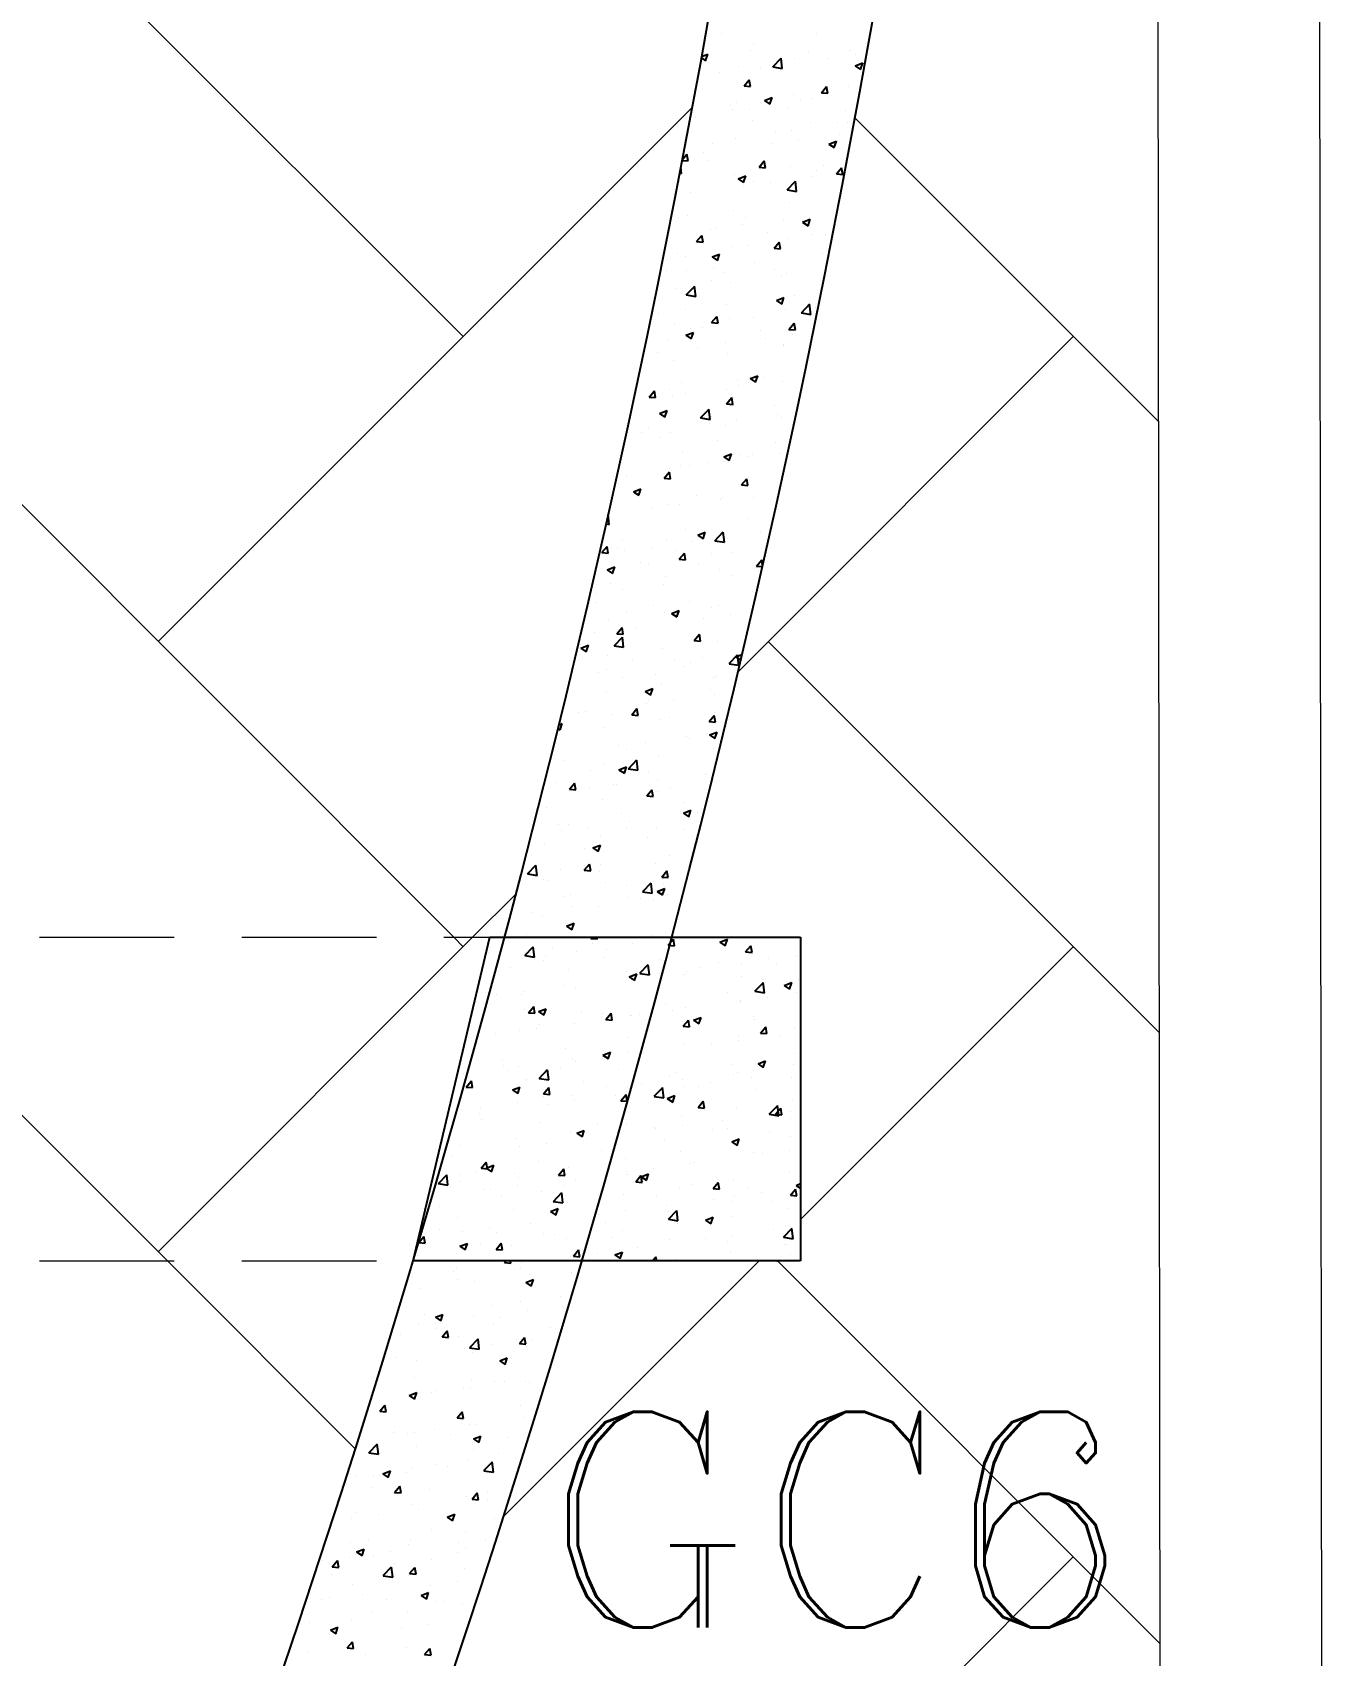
# Model space of a CAD drawing. Header units: millimetres. Extents: x 331487 to 517269, y 198509 to 399936.
# Drawn here: x 420176 to 421379, y 368083 to 369588 of the extents above; entities that cross this region are included whole.
import ezdxf

# ---------------------------------------------------------------- set-up
doc = ezdxf.new("R2010")
doc.units = ezdxf.units.MM
doc.header["$MEASUREMENT"] = 0
doc.linetypes.add('DASHED2', pattern=[0.375, 0.25, -0.125])
doc.layers.add('BEAM', color=1, linetype='Continuous', lineweight=5)
doc.layers.add('COLUMN', color=6, linetype='Continuous')
doc.styles.add('RC', font='romanc.shx', dxfattribs={"height": 200})

msp = doc.modelspace()

# ---------------------------------------------------------------- linework, layer by layer
at = {"layer": 'BEAM', "ltscale": 750}
for p, q in [((421216.4, 372289.2), (421228.9, 362081.5)), ((421366.4, 372289.4), (421378.9, 362081.7))]:
    msp.add_line(p, q, dxfattribs=at)
at = {"layer": 'BEAM', "color": 253, "linetype": 'Continuous', "ltscale": 750}
for p, q in [((420575.6, 369306), (419727, 370154.5)), ((420566.9, 368749), (419727, 369588.9)), ((420292.7, 369023.2), (420787.9, 369518.3)), ((421220.2, 369227.1), (420938.6, 369508.6)), ((420830.2, 368994.9), (421141.3, 369306)), ((421220.9, 368660.7), (420858.4, 369023.2)), ((420584.3, 368749), (420624.2, 368788.9)), ((420301.2, 368449), (420001.2, 368749)), ((420292.7, 368457.5), (420584.3, 368749)), ((420575.6, 368740.3), (420566.9, 368749)), ((420888.2, 368487.3), (421141.3, 368740.3)), ((420475.4, 368274.8), (420301.2, 368449)), ((420612.7, 368211.8), (420850, 368449)), ((421221.6, 368094.3), (420866.9, 368449)), ((420292.7, 367326.1), (421141.3, 368174.6))]:
    msp.add_line(p, q, dxfattribs=at)
at = {"layer": 'BEAM', "linetype": 'DASHED2', "ltscale": 500}
for p, q in [((414745.1, 368749), (420826.4, 368749)), ((414745.1, 368449), (420755.1, 368449))]:
    msp.add_line(p, q, dxfattribs=at)
at = {"layer": 'COLUMN', "color": 2, "linetype": 'Continuous'}
for p, q in [((420814.6, 369586.8), (420814.6, 369586.8)), ((420903.2, 369586.5), (420903.2, 369586.5)), ((420796.4, 369564.2), (420800.3, 369561.6)), ((420796.6, 369565.5), (420802.3, 369567.6)), ((420800.2, 369561.6), (420802.3, 369567.6)), ((420842.4, 369571.2), (420842.4, 369571.2)), ((420844.9, 369576.4), (420844.9, 369576.4)), ((420862.6, 369555.9), (420870.4, 369564.1)), ((420871.4, 369554.5), (420870.3, 369564)), ((420882.6, 369563.7), (420882.6, 369563.7)), ((420895.8, 369568.9), (420895.8, 369568.9)), ((420914.4, 369563.9), (420914.4, 369563.9)), ((420933.9, 369570.7), (420933.9, 369570.7)), ((420939.4, 369567.2), (420939.4, 369567.2)), ((420949.2, 369566.6), (420949.2, 369566.6)), ((420813.4, 369550.6), (420813.4, 369550.6)), ((420830.7, 369556.2), (420830.7, 369556.2)), ((420851.2, 369555.6), (420851.2, 369555.6)), ((420862.5, 369555.8), (420871.4, 369554.5)), ((420939, 369556.9), (420946, 369559.6)), ((420939, 369556.9), (420944, 369553.6)), ((420944, 369553.6), (420946, 369559.6)), ((420836, 369538.2), (420840.8, 369543.9)), ((420836, 369538.2), (420842, 369537.6)), ((420842, 369537.6), (420840.8, 369543.9)), ((420907.7, 369531.9), (420912.5, 369537.6)), ((420907.7, 369531.9), (420913.7, 369531.4)), ((420913.7, 369531.3), (420912.5, 369537.6)), ((420932.7, 369537.4), (420932.7, 369537.4)), ((420823, 369520.1), (420823, 369520.1)), ((420829.4, 369522.9), (420829.4, 369522.9)), ((420840.7, 369516.8), (420840.7, 369516.8)), ((420855, 369524.7), (420862, 369527.4)), ((420855, 369524.7), (420859.9, 369521.3)), ((420859.9, 369521.3), (420862, 369527.4)), ((420876.4, 369517.8), (420876.4, 369517.8)), ((420881.4, 369530.4), (420881.4, 369530.4)), ((420888.1, 369524.5), (420888.1, 369524.5)), ((420899.1, 369526.8), (420899.1, 369526.8)), ((420913.1, 369527.8), (420913.1, 369527.8)), ((420787.1, 369511.2), (420787.1, 369511.2)), ((420790.7, 369508.9), (420790.7, 369508.9)), ((420824.9, 369516.2), (420824.9, 369516.2)), ((420844.1, 369506.6), (420844.1, 369506.6)), ((420897.4, 369504.4), (420897.4, 369504.4)), ((420923, 369504.8), (420923, 369504.8)), ((420929.7, 369515.5), (420929.7, 369515.5)), ((420931.5, 369504.1), (420931.5, 369504.1)), ((420828.2, 369489.6), (420828.2, 369489.6)), ((420864.7, 369494.8), (420864.7, 369494.8)), ((420880.2, 369497.1), (420880.2, 369497.1)), ((420886.8, 369488.3), (420886.8, 369488.3)), ((420914.7, 369484.4), (420921.7, 369487.1)), ((420919.6, 369481.1), (420921.7, 369487.1)), ((420924.7, 369493.3), (420924.7, 369493.3)), ((420778.7, 369469.8), (420783, 369475)), ((420784.1, 369468.7), (420783, 369474.9)), ((420798.6, 369476.7), (420798.6, 369476.7)), ((420806.4, 369484.8), (420806.4, 369484.8)), ((420861.8, 369485), (420861.8, 369485)), ((420914.7, 369484.4), (420919.6, 369481.1)), ((420776.2, 369457.3), (420778, 369457.1)), ((420778, 369457.1), (420777.3, 369462.8)), ((420778.5, 369469.2), (420784.1, 369468.7)), ((420803.1, 369469.2), (420803.1, 369469.2)), ((420849.9, 369462.9), (420854.7, 369468.7)), ((420849.9, 369462.9), (420855.9, 369462.4)), ((420855.8, 369462.4), (420854.7, 369468.7)), ((420856.5, 369467), (420856.5, 369467)), ((420878.9, 369463.8), (420878.9, 369463.8)), ((420902.9, 369459.8), (420902.9, 369459.8)), ((420909.8, 369464.7), (420909.8, 369464.7)), ((420921.6, 369456.7), (420926.4, 369462.4)), ((420921.6, 369456.7), (420927.6, 369456.1)), ((420927.6, 369456.1), (420926.4, 369462.4)), ((420930.3, 369470.8), (420930.3, 369470.8)), ((420776.5, 369449.9), (420776.5, 369449.9)), ((420827, 369456.3), (420827, 369456.3)), ((420830.6, 369452.2), (420837.6, 369454.9)), ((420830.6, 369452.2), (420835.6, 369448.8)), ((420835.5, 369445.6), (420835.5, 369445.6)), ((420835.6, 369448.8), (420837.6, 369454.9)), ((420844.6, 369449.8), (420844.6, 369449.8)), ((420860.5, 369448.9), (420860.5, 369448.9)), ((420875.8, 369441.9), (420884.7, 369440.5)), ((420875.9, 369442), (420883.7, 369450.1)), ((420884.7, 369440.5), (420883.6, 369450)), ((420898.4, 369453.9), (420898.4, 369453.9)), ((420786.3, 369439.8), (420786.3, 369439.8)), ((420877.7, 369430.5), (420877.7, 369430.5)), ((420775.3, 369416.6), (420775.3, 369416.6)), ((420783.6, 369418.1), (420783.6, 369418.1)), ((420825.8, 369423), (420825.8, 369423)), ((420837, 369415.9), (420837, 369415.9)), ((420872.1, 369414.4), (420872.1, 369414.4)), ((420890.3, 369411.9), (420897.3, 369414.6)), ((420890.3, 369411.9), (420895.3, 369408.6)), ((420890.4, 369413.6), (420890.4, 369413.6)), ((420895.3, 369408.6), (420897.3, 369414.6)), ((420792, 369394), (420796.8, 369399.7)), ((420798, 369393.5), (420796.8, 369399.7)), ((420804.7, 369404.7), (420804.7, 369404.7)), ((420809.2, 369406.2), (420809.2, 369406.2)), ((420834.2, 369409.5), (420834.2, 369409.5)), ((420858.1, 369402.4), (420858.1, 369402.4)), ((420876.5, 369397.2), (420876.5, 369397.2)), ((420898.8, 369400.2), (420898.8, 369400.2)), ((420911.5, 369400.2), (420911.5, 369400.2)), ((420774.1, 369383.3), (420774.1, 369383.3)), ((420792, 369394), (420798, 369393.5)), ((420806.3, 369379.7), (420813.3, 369382.4)), ((420811.3, 369376.3), (420813.3, 369382.4)), ((420824.6, 369389.7), (420824.6, 369389.7)), ((420840.4, 369390.1), (420840.4, 369390.1)), ((420863.8, 369387.7), (420868.6, 369393.5)), ((420863.8, 369387.7), (420869.7, 369387.2)), ((420869.7, 369387.2), (420868.6, 369393.5)), ((420908.9, 369383.3), (420908.9, 369383.3)), ((420763.7, 369367.3), (420763.7, 369367.3)), ((420782.1, 369380.1), (420782.1, 369380.1)), ((420782.9, 369366.7), (420782.9, 369366.7)), ((420806.3, 369379.7), (420811.3, 369376.3)), ((420807.9, 369370), (420807.9, 369370)), ((420845.8, 369375), (420845.8, 369375)), ((420864.4, 369368.2), (420864.4, 369368.2)), ((420782.4, 369344.6), (420790.2, 369352.7)), ((420791.2, 369343.1), (420790.1, 369352.6)), ((420806.1, 369358.2), (420806.1, 369358.2)), ((420817.1, 369365), (420817.1, 369365)), ((420823.4, 369356.4), (420823.4, 369356.4)), ((420870.5, 369362.8), (420870.5, 369362.8)), ((420875.3, 369363.9), (420875.3, 369363.9)), ((420772.9, 369350), (420772.9, 369350)), ((420782.3, 369344.5), (420791.2, 369343.1)), ((420866, 369339.4), (420873, 369342.1)), ((420866, 369339.4), (420871, 369336)), ((420871, 369336), (420873, 369342.1)), ((420882.6, 369343.9), (420882.6, 369343.9)), ((420756.6, 369327.3), (420756.6, 369327.3)), ((420781.6, 369330.6), (420781.6, 369330.6)), ((420805.9, 369318.8), (420810.7, 369324.5)), ((420811.9, 369318.2), (420810.7, 369324.5)), ((420819.5, 369335.6), (420819.5, 369335.6)), ((420822.1, 369323.1), (420822.1, 369323.1)), ((420844.3, 369323.2), (420844.3, 369323.2)), ((420874.1, 369330.6), (420874.1, 369330.6)), ((420889, 369327.9), (420897.9, 369326.5)), ((420889.1, 369328), (420896.9, 369336.1)), ((420897.9, 369326.5), (420896.8, 369336)), ((420902.6, 369333.2), (420902.6, 369333.2)), ((420771.6, 369316.7), (420771.6, 369316.7)), ((420782, 369307.2), (420789, 369309.8)), ((420782, 369307.2), (420786.9, 369303.8)), ((420786, 369313.2), (420786, 369313.2)), ((420786.9, 369303.8), (420789, 369309.8)), ((420797.6, 369313.9), (420797.6, 369313.9)), ((420805.9, 369318.8), (420811.9, 369318.2)), ((420851, 369311.7), (420851, 369311.7)), ((420877.6, 369312.5), (420882.4, 369318.2)), ((420877.6, 369312.5), (420883.6, 369312)), ((420881.3, 369307.7), (420881.3, 369307.7)), ((420883.6, 369312), (420882.4, 369318.2)), ((420755.3, 369291.1), (420755.3, 369291.1)), ((420765.3, 369302.8), (420765.3, 369302.8)), ((420793.2, 369296.1), (420793.2, 369296.1)), ((420818.7, 369300.5), (420818.7, 369300.5)), ((420856.3, 369304.4), (420856.3, 369304.4)), ((420872.1, 369298.3), (420872.1, 369298.3)), ((420872.9, 369297.4), (420872.9, 369297.4)), ((420770.4, 369283.5), (420770.4, 369283.5)), ((420820.9, 369289.9), (420820.9, 369289.9)), ((420777.7, 369263.1), (420777.7, 369263.1)), ((420830, 369265), (420830, 369265)), ((420840.1, 369263.5), (420840.1, 369263.5)), ((420841.7, 369266.9), (420848.7, 369269.6)), ((420841.7, 369266.9), (420846.6, 369263.5)), ((420846.6, 369263.5), (420848.7, 369269.6)), ((420855, 369268.3), (420855, 369268.3)), ((420871.7, 369264.1), (420871.7, 369264.1)), ((420748, 369249.8), (420752.9, 369255.6)), ((420748, 369249.8), (420754, 369249.3)), ((420754, 369249.3), (420752.9, 369255.6)), ((420766.8, 369256.7), (420766.8, 369256.7)), ((420769.2, 369250.2), (420769.2, 369250.2)), ((420781.8, 369253.5), (420781.8, 369253.5)), ((420819.7, 369256.6), (420819.7, 369256.6)), ((420819.8, 369243.6), (420824.6, 369249.3)), ((420825.7, 369243), (420824.6, 369249.3)), ((420831.1, 369260.9), (420831.1, 369260.9)), ((420884.5, 369258.6), (420884.5, 369258.6)), ((420757.6, 369234.6), (420764.6, 369237.3)), ((420757.6, 369234.6), (420762.6, 369231.3)), ((420762.6, 369231.3), (420764.6, 369237.3)), ((420795.7, 369230.6), (420803.5, 369238.7)), ((420804.5, 369229.1), (420803.4, 369238.6)), ((420805.8, 369231.6), (420805.8, 369231.6)), ((420819.8, 369243.6), (420825.8, 369243)), ((420864.1, 369241.6), (420864.1, 369241.6)), ((420866.6, 369233.8), (420866.6, 369233.8)), ((420740.5, 369217.2), (420740.5, 369217.2)), ((420747.5, 369221.5), (420747.5, 369221.5)), ((420768, 369216.9), (420768, 369216.9)), ((420795.6, 369230.5), (420804.5, 369229.1)), ((420803.7, 369225.5), (420803.7, 369225.5)), ((420818.5, 369223.3), (420818.5, 369223.3)), ((420828.7, 369228.8), (420828.7, 369228.8)), ((420870.4, 369230.8), (420870.4, 369230.8)), ((420725.9, 369200.8), (420725.9, 369200.8)), ((420758.2, 369212), (420758.2, 369212)), ((420811.6, 369209.8), (420811.6, 369209.8)), ((420865, 369207.5), (420865, 369207.5)), ((420777.4, 369186.1), (420777.4, 369186.1)), ((420779.3, 369198.6), (420779.3, 369198.6)), ((420785.7, 369186.5), (420785.7, 369186.5)), ((420802.4, 369189.4), (420802.4, 369189.4)), ((420817.3, 369194.4), (420824.3, 369197.1)), ((420817.3, 369194.4), (420822.3, 369191)), ((420817.3, 369190), (420817.3, 369190)), ((420822.3, 369191), (420824.3, 369197.1)), ((420832.7, 369196.3), (420832.7, 369196.3)), ((420840.3, 369194.4), (420840.3, 369194.4)), ((420844, 369196.6), (420844, 369196.6)), ((420869.2, 369197.5), (420869.2, 369197.5)), ((420727.3, 369176.5), (420727.3, 369176.5)), ((420761.9, 369174.6), (420766.7, 369180.4)), ((420761.9, 369174.6), (420767.9, 369174.1)), ((420767.9, 369174.1), (420766.7, 369180.3)), ((420766.8, 369183.6), (420766.8, 369183.6)), ((420833.7, 369168.3), (420838.5, 369174.1)), ((420839.6, 369167.8), (420838.5, 369174.1)), ((420733.3, 369162.1), (420740.3, 369164.8)), ((420733.3, 369162.1), (420738.3, 369158.8)), ((420738.3, 369158.8), (420740.3, 369164.8)), ((420738.4, 369161.2), (420738.4, 369161.2)), ((420791.7, 369158.9), (420791.7, 369158.9)), ((420816.1, 369156.7), (420816.1, 369156.7)), ((420833.7, 369168.3), (420839.6, 369167.8)), ((420845.1, 369156.7), (420845.1, 369156.7)), ((420868, 369164.2), (420868, 369164.2)), ((420711, 369131.7), (420710, 369140.8)), ((420714.2, 369143.3), (420714.2, 369143.3)), ((420751.1, 369146.7), (420751.1, 369146.7)), ((420765.6, 369150.3), (420765.6, 369150.3)), ((420776.1, 369150), (420776.1, 369150)), ((420814, 369154.9), (420814, 369154.9)), ((420708, 369132.2), (420711, 369131.7)), ((420781.5, 369126.9), (420781.5, 369126.9)), ((420839.9, 369136.9), (420839.9, 369136.9)), ((420704.1, 369105.7), (420708.9, 369111.4)), ((420710, 369105.1), (420708.9, 369111.4)), ((420723.2, 369116.9), (420723.2, 369116.9)), ((420749.8, 369110.5), (420749.8, 369110.5)), ((420764.3, 369117), (420764.3, 369117)), ((420787.7, 369115.5), (420787.7, 369115.5)), ((420793, 369121.9), (420800, 369124.5)), ((420793, 369121.9), (420798, 369118.5)), ((420798, 369118.5), (420800, 369124.5)), ((420808.8, 369116.5), (420817.7, 369115.2)), ((420808.9, 369116.6), (420816.7, 369124.8)), ((420814.9, 369123.4), (420814.9, 369123.4)), ((420817.7, 369115.2), (420816.6, 369124.7)), ((420850.8, 369123.8), (420850.8, 369123.8)), ((420704.1, 369105.7), (420710.1, 369105.1)), ((420713, 369110), (420713, 369110)), ((420718.9, 369110.1), (420718.9, 369110.1)), ((420724.8, 369107.2), (420724.8, 369107.2)), ((420740, 369096.6), (420740, 369096.6)), ((420772.3, 369107.8), (420772.3, 369107.8)), ((420775.8, 369099.4), (420780.6, 369105.1)), ((420775.8, 369099.4), (420781.8, 369098.9)), ((420781.8, 369098.9), (420780.6, 369105.1)), ((420805.5, 369104.9), (420805.5, 369104.9)), ((420825.6, 369105.6), (420825.6, 369105.6)), ((420847.5, 369093.1), (420852.3, 369098.9)), ((420853.2, 369094.2), (420852.3, 369098.9)), ((420709, 369089.6), (420716, 369092.3)), ((420709, 369089.6), (420714, 369086.3)), ((420714, 369086.2), (420716, 369092.3)), ((420747.2, 369094.9), (420747.2, 369094.9)), ((420763.1, 369083.7), (420763.1, 369083.7)), ((420793.3, 369094.4), (420793.3, 369094.4)), ((420813.6, 369090.1), (420813.6, 369090.1)), ((420824.5, 369084.4), (420824.5, 369084.4)), ((420846.7, 369092.1), (420846.7, 369092.1)), ((420847.5, 369093.1), (420852.8, 369092.6)), ((420849.6, 369087.7), (420849.6, 369087.7)), ((420698.5, 369067.8), (420698.5, 369067.8)), ((420711.8, 369076.7), (420711.8, 369076.7)), ((420723.5, 369071.1), (420723.5, 369071.1)), ((420761.4, 369076.1), (420761.4, 369076.1)), ((420843.7, 369069.9), (420843.7, 369069.9)), ((420699, 369059.2), (420699, 369059.2)), ((420752.4, 369057), (420752.4, 369057)), ((420761.9, 369050.4), (420761.9, 369050.4)), ((420768.7, 369049.3), (420775.7, 369052)), ((420773.6, 369046), (420775.7, 369052)), ((420785.4, 369059.9), (420785.4, 369059.9)), ((420805.7, 369054.7), (420805.7, 369054.7)), ((420812.4, 369056.8), (420812.4, 369056.8)), ((420710.6, 369043.4), (420710.6, 369043.4)), ((420717.9, 369030.4), (420722.8, 369036.2)), ((420723.9, 369029.9), (420722.8, 369036.2)), ((420727, 369049.9), (420727, 369049.9)), ((420735.1, 369036.6), (420735.1, 369036.6)), ((420768.7, 369049.3), (420773.6, 369046)), ((420798.2, 369044.9), (420798.2, 369044.9)), ((420823.3, 369048.2), (420823.3, 369048.2)), ((420697.2, 369031.6), (420697.2, 369031.6)), ((420715.5, 369019.2), (420723.3, 369027.3)), ((420717.9, 369030.4), (420723.9, 369029.9)), ((420724.3, 369017.8), (420723.2, 369027.2)), ((420789.7, 369024.2), (420794.5, 369029.9)), ((420789.7, 369024.2), (420795.7, 369023.6)), ((420795.6, 369023.6), (420794.5, 369029.9)), ((420811.2, 369023.5), (420811.2, 369023.5)), ((420679.5, 369008.1), (420679.5, 369008.1)), ((420684.6, 369017.1), (420691.7, 369019.8)), ((420684.6, 369017.1), (420689.6, 369013.7)), ((420689.6, 369013.7), (420691.6, 369019.8)), ((420709.3, 369010.1), (420709.3, 369010.1)), ((420715.4, 369019.1), (420724.3, 369017.8)), ((420732.9, 369005.9), (420732.9, 369005.9)), ((420760.7, 369017.1), (420760.7, 369017.1)), ((420771.9, 369005.5), (420771.9, 369005.5)), ((420797, 369008.8), (420797, 369008.8)), ((420822.2, 369002.7), (420830, 369010.8)), ((420828.4, 369009.1), (420834, 369011.3)), ((420828.4, 369009.1), (420832.8, 369006.1)), ((420831, 369001.2), (420829.9, 369010.7)), ((420700.6, 368994.7), (420700.6, 368994.7)), ((420708.8, 368997.2), (420708.8, 368997.2)), ((420722.9, 368990.2), (420722.9, 368990.2)), ((420754, 368992.5), (420754, 368992.5)), ((420781.2, 369000.3), (420781.2, 369000.3)), ((420786.3, 369003.6), (420786.3, 369003.6)), ((420807.4, 368990.2), (420807.4, 368990.2)), ((420810, 368990.3), (420810, 368990.3)), ((420822.1, 369002.6), (420831, 369001.2)), ((420708.1, 368976.8), (420708.1, 368976.8)), ((420744.3, 368976.8), (420751.3, 368979.5)), ((420744.3, 368976.8), (420749.3, 368973.5)), ((420749.3, 368973.5), (420751.3, 368979.5)), ((420759.5, 368983.8), (420759.5, 368983.8)), ((420805.2, 368978.3), (420805.2, 368978.3)), ((420731.8, 368955.2), (420736.6, 368961)), ((420737.8, 368954.7), (420736.6, 368961)), ((420745.6, 368966.1), (420745.6, 368966.1)), ((420746.9, 368968.3), (420746.9, 368968.3)), ((420770.6, 368969.4), (420770.6, 368969.4)), ((420808.5, 368974.3), (420808.5, 368974.3)), ((420664.1, 368946), (420667.3, 368947.3)), ((420665.3, 368941.2), (420667.3, 368947.3)), ((420682.5, 368957.7), (420682.5, 368957.7)), ((420688.6, 368958.3), (420688.6, 368958.3)), ((420713, 368955.1), (420713, 368955.1)), ((420731.8, 368955.2), (420737.8, 368954.7)), ((420758.3, 368950.6), (420758.3, 368950.6)), ((420766.4, 368952.8), (420766.4, 368952.8)), ((420803.5, 368948.9), (420808.4, 368954.7)), ((420803.5, 368948.9), (420809.5, 368948.4)), ((420809.5, 368948.4), (420808.4, 368954.7)), ((420808.8, 368957), (420808.8, 368957)), ((420663.2, 368942.6), (420665.3, 368941.2)), ((420706.9, 368943.5), (420706.9, 368943.5)), ((420782.2, 368934.9), (420782.2, 368934.9)), ((420785.1, 368933.3), (420785.1, 368933.3)), ((420804, 368936.6), (420811, 368939.3)), ((420804, 368936.6), (420809, 368933.2)), ((420809, 368933.2), (420811, 368939.3)), ((420719.3, 368926.6), (420719.3, 368926.6)), ((420726.8, 368923.3), (420726.8, 368923.3)), ((420744.3, 368929.9), (420744.3, 368929.9)), ((420757, 368917.3), (420757, 368917.3)), ((420807.6, 368923.7), (420807.6, 368923.7)), ((420653.8, 368902.7), (420653.8, 368902.7)), ((420668.4, 368913.3), (420668.4, 368913.3)), ((420693.5, 368904), (420693.5, 368904)), ((420705.7, 368910.2), (420705.7, 368910.2)), ((420720, 368904.3), (420727, 368907)), ((420720, 368904.3), (420725, 368901)), ((420725, 368901), (420727, 368907)), ((420728.6, 368905.2), (420737.5, 368903.8)), ((420728.7, 368905.3), (420736.5, 368913.4)), ((420737.5, 368903.8), (420736.4, 368913.3)), ((420746.9, 368901.7), (420746.9, 368901.7)), ((420661.2, 368892.8), (420661.2, 368892.8)), ((420674, 368886.3), (420678.8, 368892)), ((420674, 368886.3), (420680, 368885.8)), ((420679.9, 368885.8), (420678.8, 368892)), ((420693, 368887.2), (420693, 368887.2)), ((420714.6, 368890.5), (420714.6, 368890.5)), ((420718, 368890.5), (420718, 368890.5)), ((420745.7, 368880), (420750.5, 368885.8)), ((420751.7, 368879.5), (420750.5, 368885.7)), ((420755.9, 368895.5), (420755.9, 368895.5)), ((420768, 368888.3), (420768, 368888.3)), ((420800.3, 368899.5), (420800.3, 368899.5)), ((420704.5, 368876.9), (420704.5, 368876.9)), ((420745.7, 368880), (420751.7, 368879.5)), ((420755.8, 368884), (420755.8, 368884)), ((420780.9, 368873.6), (420780.9, 368873.6)), ((420652.5, 368869.4), (420652.5, 368869.4)), ((420722.6, 368863.6), (420722.6, 368863.6)), ((420729.6, 368856), (420729.6, 368856)), ((420779.7, 368864.1), (420786.7, 368866.7)), ((420779.7, 368864.1), (420784.7, 368860.7)), ((420784.7, 368860.7), (420786.7, 368866.7)), ((420792.8, 368864.3), (420792.8, 368864.3)), ((420664.3, 368853.6), (420664.3, 368853.6)), ((420666.7, 368847.7), (420666.7, 368847.7)), ((420673.6, 368853.1), (420673.6, 368853.1)), ((420691.7, 368851), (420691.7, 368851)), ((420703.3, 368843.7), (420703.3, 368843.7)), ((420727, 368850.9), (420727, 368850.9)), ((420746.6, 368841.7), (420746.6, 368841.7)), ((420754.6, 368850.7), (420754.6, 368850.7)), ((420780.4, 368848.6), (420780.4, 368848.6)), ((420651.3, 368836.2), (420651.3, 368836.2)), ((420688.3, 368831.6), (420688.3, 368831.6)), ((420695.7, 368831.8), (420702.7, 368834.5)), ((420695.7, 368831.8), (420700.7, 368828.4)), ((420700.6, 368828.4), (420702.7, 368834.5)), ((420766.4, 368824.9), (420766.4, 368824.9)), ((420635.3, 368807.9), (420643, 368816)), ((420644.1, 368806.4), (420643, 368815.9)), ((420665.4, 368811.6), (420665.4, 368811.6)), ((420687.8, 368811.1), (420692.7, 368816.8)), ((420687.8, 368811.1), (420693.8, 368810.5)), ((420693.8, 368810.5), (420692.7, 368816.8)), ((420702.1, 368810.4), (420702.1, 368810.4)), ((420703.3, 368816.6), (420703.3, 368816.6)), ((420753.4, 368817.4), (420753.4, 368817.4)), ((420759.6, 368804.8), (420764.4, 368810.5)), ((420765.5, 368804.3), (420764.4, 368810.5)), ((420635.2, 368807.8), (420644.1, 368806.4)), ((420640.4, 368808.3), (420640.4, 368808.3)), ((420650.1, 368802.9), (420650.1, 368802.9)), ((420654.2, 368802), (420654.2, 368802)), ((420707.5, 368799.8), (420707.5, 368799.8)), ((420726.5, 368796.6), (420726.5, 368796.6)), ((420742, 368791.3), (420749.8, 368799.4)), ((420750.8, 368789.8), (420749.7, 368799.3)), ((420759.6, 368804.8), (420765.6, 368804.3)), ((420760.9, 368797.5), (420760.9, 368797.5)), ((420668.1, 368786.6), (420668.1, 368786.6)), ((420675.2, 368788.6), (420675.2, 368788.6)), ((420728.6, 368786.3), (420728.6, 368786.3)), ((420740.1, 368785.4), (420740.1, 368785.4)), ((420741.9, 368791.2), (420750.8, 368789.8)), ((420752.2, 368784.1), (420752.2, 368784.1)), ((420755.4, 368791.5), (420762.4, 368794.2)), ((420755.4, 368791.5), (420760.3, 368788.2)), ((420760.3, 368788.2), (420762.4, 368794.2)), ((420765.2, 368788.7), (420765.2, 368788.7)), ((420639.1, 368772.1), (420639.1, 368772.1)), ((420648.9, 368769.6), (420648.9, 368769.6)), ((420677, 368777.1), (420677, 368777.1)), ((420700.8, 368777.1), (420700.8, 368777.1)), ((420634.3, 368751.2), (420634.3, 368751.2)), ((420671.3, 368759.3), (420678.3, 368762)), ((420671.3, 368759.3), (420676.3, 368755.9)), ((420676.3, 368755.9), (420678.3, 368762)), ((420751, 368750.8), (420751, 368750.8)), ((420598.7, 368734.8), (420598.7, 368734.8)), ((420632.7, 368732.1), (420640.5, 368740.3)), ((420632.9, 368735.3), (420632.9, 368735.3)), ((420641.5, 368730.7), (420640.4, 368740.2)), ((420657.9, 368738.6), (420657.9, 368738.6)), ((420680.9, 368735.8), (420680.9, 368735.8)), ((420693.9, 368748), (420694.8, 368749)), ((420693.9, 368748), (420699.9, 368747.5)), ((420695.8, 368743.5), (420695.8, 368743.5)), ((420699.9, 368747.4), (420699.6, 368749)), ((420708.5, 368737.6), (420708.5, 368737.6)), ((420732.8, 368743.3), (420732.8, 368743.3)), ((420738.9, 368749.3), (420738.9, 368749.3)), ((420765.7, 368741.7), (420770.5, 368747.4)), ((420765.7, 368741.7), (420771.6, 368741.2)), ((420766.8, 368747.6), (420766.8, 368747.6)), ((420771.6, 368741.2), (420770.5, 368747.4)), ((420813.5, 368744.6), (420820.5, 368747.3)), ((420813.5, 368744.6), (420818.5, 368741.2)), ((420818.5, 368741.2), (420820.5, 368747.3)), ((420837.4, 368735.4), (420842.2, 368741.2)), ((420837.4, 368735.4), (420843.4, 368734.9)), ((420843.4, 368734.9), (420842.2, 368741.2)), ((420619.8, 368721.4), (420619.8, 368721.4)), ((420630.4, 368729.4), (420630.4, 368729.4)), ((420632.6, 368732), (420641.5, 368730.7)), ((420650.2, 368727.6), (420650.2, 368727.6)), ((420652.1, 368732.5), (420652.1, 368732.5)), ((420705.4, 368730.3), (420705.4, 368730.3)), ((420739.4, 368715.6), (420747.2, 368723.7)), ((420748.2, 368714.1), (420747.1, 368723.6)), ((420758.8, 368728), (420758.8, 368728)), ((420795.6, 368720.7), (420795.6, 368720.7)), ((420812.2, 368725.8), (420812.2, 368725.8)), ((420833.5, 368723.4), (420833.5, 368723.4)), ((420858.7, 368729), (420858.7, 368729)), ((420865.6, 368723.5), (420865.6, 368723.5)), ((420883.7, 368732.3), (420883.7, 368732.3)), ((420885.4, 368730.9), (420885.4, 368730.9)), ((420673.1, 368719.1), (420673.1, 368719.1)), ((420726.5, 368716.9), (420726.5, 368716.9)), ((420729.5, 368712.3), (420736.5, 368715)), ((420729.5, 368712.3), (420734.5, 368709)), ((420731.6, 368710), (420731.6, 368710)), ((420732.6, 368712.4), (420732.6, 368712.4)), ((420734.5, 368709), (420736.5, 368715)), ((420739.3, 368715.5), (420748.2, 368714.1)), ((420757.7, 368715.7), (420757.7, 368715.7)), ((420779.9, 368714.6), (420779.9, 368714.6)), ((420783, 368717), (420783, 368717)), ((420833.3, 368712.3), (420833.3, 368712.3)), ((420846.1, 368699), (420853.9, 368707.2)), ((420854.9, 368697.6), (420853.8, 368707.1)), ((420873.2, 368704.3), (420880.2, 368707)), ((420873.2, 368704.3), (420878.2, 368701)), ((420878.2, 368701), (420880.2, 368707)), ((420879.3, 368708), (420879.3, 368708)), ((420886.7, 368710.1), (420886.7, 368710.1)), ((420606.6, 368695.8), (420606.6, 368695.8)), ((420629.2, 368696.1), (420629.2, 368696.1)), ((420631.6, 368699.1), (420631.6, 368699.1)), ((420669.5, 368704.1), (420669.5, 368704.1)), ((420679.7, 368702.5), (420679.7, 368702.5)), ((420821, 368698), (420821, 368698)), ((420832.3, 368690.1), (420832.3, 368690.1)), ((420832.4, 368689.6), (420832.4, 368689.6)), ((420846.1, 368698.9), (420854.9, 368697.6)), ((420857.4, 368692.9), (420857.4, 368692.9)), ((420884.2, 368697.6), (420884.2, 368697.6)), ((420632.2, 368681.7), (420632.2, 368681.7)), ((420636.1, 368679), (420640.9, 368684.8)), ((420636.1, 368679), (420642.1, 368678.5)), ((420642.1, 368678.5), (420640.9, 368684.8)), ((420645.5, 368680.1), (420652.5, 368682.8)), ((420645.5, 368680.1), (420650.4, 368676.7)), ((420650.4, 368676.7), (420652.5, 368682.8)), ((420685.5, 368679.5), (420685.5, 368679.5)), ((420704.4, 368677.9), (420704.4, 368677.9)), ((420707.8, 368672.8), (420712.6, 368678.5)), ((420713.8, 368672.2), (420712.6, 368678.5)), ((420730.4, 368676.7), (420730.4, 368676.7)), ((420731.4, 368676.3), (420731.4, 368676.3)), ((420738.9, 368677.2), (420738.9, 368677.2)), ((420762.7, 368688), (420762.7, 368688)), ((420769.2, 368681.3), (420769.2, 368681.3)), ((420781.8, 368683.7), (420781.8, 368683.7)), ((420789.2, 368672.1), (420796.2, 368674.7)), ((420792.3, 368674.9), (420792.3, 368674.9)), ((420794.1, 368668.7), (420796.2, 368674.7)), ((420845, 368676), (420845, 368676)), ((420605.3, 368659.7), (420605.3, 368659.7)), ((420628, 368662.8), (420628, 368662.8)), ((420643.2, 368664.7), (420643.2, 368664.7)), ((420646, 368667.9), (420646, 368667.9)), ((420678.5, 368669.2), (420678.5, 368669.2)), ((420706.3, 368673), (420706.3, 368673)), ((420707.8, 368672.8), (420713.8, 368672.2)), ((420779.5, 368666.5), (420784.4, 368672.2)), ((420779.5, 368666.5), (420785.5, 368666)), ((420785.5, 368666), (420784.4, 368672.2)), ((420786.6, 368666), (420786.6, 368666)), ((420789.2, 368672.1), (420794.1, 368668.7)), ((420845.7, 368672.7), (420845.7, 368672.7)), ((420851.3, 368660.2), (420856.1, 368666)), ((420851.3, 368660.2), (420857.2, 368659.7)), ((420857.2, 368659.7), (420856.1, 368665.9)), ((420883, 368664.3), (420883, 368664.3)), ((420580.3, 368656.4), (420580.3, 368656.4)), ((420587.7, 368657.9), (420587.7, 368657.9)), ((420670, 368646), (420670, 368646)), ((420728.3, 368656), (420728.3, 368656)), ((420780.5, 368650.4), (420780.5, 368650.4)), ((420806.1, 368650.1), (420806.1, 368650.1)), ((420831.1, 368656.8), (420831.1, 368656.8)), ((420831.1, 368653.4), (420831.1, 368653.4)), ((420869, 368658.4), (420869, 368658.4)), ((420611.7, 368636), (420611.7, 368636)), ((420612.7, 368630.6), (420612.7, 368630.6)), ((420626.8, 368629.5), (420626.8, 368629.5)), ((420677.3, 368635.9), (420677.3, 368635.9)), ((420680, 368633.5), (420680, 368633.5)), ((420705.1, 368639.8), (420712.2, 368642.5)), ((420705.1, 368636.8), (420705.1, 368636.8)), ((420705.1, 368639.8), (420710.1, 368636.5)), ((420710.1, 368636.4), (420712.1, 368642.5)), ((420729.2, 368643.4), (420729.2, 368643.4)), ((420742.9, 368641.8), (420742.9, 368641.8)), ((420824.8, 368631), (420824.8, 368631)), ((420848.9, 368631.8), (420855.9, 368634.5)), ((420848.9, 368631.8), (420853.8, 368628.4)), ((420853.8, 368628.4), (420855.9, 368634.5)), ((420881.8, 368631), (420881.8, 368631)), ((420883.1, 368641), (420883.1, 368641)), ((420575.4, 368622.4), (420575.4, 368622.4)), ((420578.2, 368610.1), (420583.1, 368615.8)), ((420579, 368620.2), (420579, 368620.2)), ((420580.4, 368619.4), (420580.4, 368619.4)), ((420584.2, 368609.6), (420583.1, 368615.8)), ((420616.9, 368625.2), (420616.9, 368625.2)), ((420633.8, 368617.2), (420633.8, 368617.2)), ((420645.9, 368618.1), (420654.8, 368616.7)), ((420646, 368618.2), (420653.7, 368626.3)), ((420654.8, 368616.7), (420653.6, 368626.2)), ((420666.1, 368628.4), (420666.1, 368628.4)), ((420687.2, 368614.9), (420687.2, 368614.9)), ((420719.5, 368626.1), (420719.5, 368626.1)), ((420766.5, 368621), (420766.5, 368621)), ((420772.8, 368623.8), (420772.8, 368623.8)), ((420779.3, 368617.1), (420779.3, 368617.1)), ((420804.8, 368614), (420804.8, 368614)), ((420826.2, 368621.6), (420826.2, 368621.6)), ((420829.8, 368623.5), (420829.8, 368623.5)), ((420842.7, 368619), (420842.7, 368619)), ((420879.6, 368619.3), (420879.6, 368619.3)), ((420578.2, 368610.1), (420584.2, 368609.6)), ((420621.1, 368607.6), (420628.1, 368610.2)), ((420621.1, 368607.6), (420626.1, 368604.2)), ((420626.1, 368604.2), (420628.1, 368610.2)), ((420649.9, 368601), (420649.9, 368601)), ((420650, 368603.8), (420654.8, 368609.6)), ((420650, 368603.8), (420655.9, 368603.3)), ((420655.9, 368603.3), (420654.8, 368609.6)), ((420676, 368602.6), (420676, 368602.6)), ((420708.2, 368611), (420708.2, 368611)), ((420716.6, 368602.4), (420716.6, 368602.4)), ((420721.7, 368597.5), (420726.5, 368603.3)), ((420727.7, 368597), (420726.5, 368603.3)), ((420728, 368610.1), (420728, 368610.1)), ((420740.5, 368612.7), (420740.5, 368612.7)), ((420752.6, 368601.5), (420761.5, 368600.2)), ((420752.7, 368601.6), (420760.5, 368609.8)), ((420761.5, 368600.2), (420760.4, 368609.7)), ((420764.8, 368599.5), (420771.8, 368602.2)), ((420764.8, 368599.5), (420769.8, 368596.2)), ((420769.8, 368596.2), (420771.8, 368602.2)), ((420779.8, 368610.7), (420779.8, 368610.7)), ((420793.9, 368610.4), (420793.9, 368610.4)), ((420847.3, 368608.2), (420847.3, 368608.2)), ((420574.2, 368589.2), (420574.2, 368589.2)), ((420590.6, 368585.8), (420590.6, 368585.8)), ((420591.5, 368591), (420591.5, 368591)), ((420625.5, 368596.2), (420625.5, 368596.2)), ((420653.7, 368594.1), (420653.7, 368594.1)), ((420678.8, 368597.4), (420678.8, 368597.4)), ((420721.7, 368597.5), (420727.7, 368597)), ((420793.4, 368591.3), (420798.2, 368597)), ((420793.4, 368591.3), (420799.4, 368590.7)), ((420799.4, 368590.7), (420798.2, 368597)), ((420828.6, 368590.3), (420828.6, 368590.3)), ((420859.3, 368585), (420868.2, 368583.6)), ((420859.4, 368585.1), (420867.2, 368593.2)), ((420865.1, 368585), (420870, 368590.7)), ((420865.1, 368585), (420871.1, 368584.5)), ((420868.2, 368583.6), (420867.1, 368593.1)), ((420871.1, 368584.5), (420870, 368590.7)), ((420879.5, 368587.8), (420879.5, 368587.8)), ((420880.6, 368597.8), (420880.6, 368597.8)), ((420592.8, 368579.8), (420592.8, 368579.8)), ((420646.2, 368577.5), (420646.2, 368577.5)), ((420674.8, 368569.3), (420674.8, 368569.3)), ((420680.8, 368567.3), (420687.8, 368570)), ((420685.8, 368563.9), (420687.8, 368570)), ((420699.6, 368575.3), (420699.6, 368575.3)), ((420726.8, 368576.8), (420726.8, 368576.8)), ((420752.9, 368573), (420752.9, 368573)), ((420753.5, 368571.3), (420753.5, 368571.3)), ((420778.1, 368583.9), (420778.1, 368583.9)), ((420778.5, 368574.5), (420778.5, 368574.5)), ((420806.3, 368570.8), (420806.3, 368570.8)), ((420816.4, 368579.5), (420816.4, 368579.5)), ((420820.7, 368571.3), (420820.7, 368571.3)), ((420879, 368581.3), (420879, 368581.3)), ((420573, 368555.9), (420573, 368555.9)), ((420624.3, 368562.9), (420624.3, 368562.9)), ((420627.4, 368554.7), (420627.4, 368554.7)), ((420652.5, 368558), (420652.5, 368558)), ((420680.8, 368567.3), (420685.8, 368563.9)), ((420690.3, 368562.9), (420690.3, 368562.9)), ((420762.4, 368561.3), (420762.4, 368561.3)), ((420824.5, 368559.3), (420831.5, 368562)), ((420824.5, 368559.3), (420829.5, 368555.9)), ((420827.4, 368557), (420827.4, 368557)), ((420829.5, 368555.9), (420831.5, 368562)), ((420859.7, 368568.5), (420859.7, 368568.5)), ((420879.3, 368564.5), (420879.3, 368564.5)), ((420564.3, 368546.3), (420564.3, 368546.3)), ((420592.1, 368534.9), (420596.9, 368540.6)), ((420598.1, 368534.3), (420596.9, 368540.6)), ((420645.7, 368541.3), (420645.7, 368541.3)), ((420704.1, 368551.3), (420704.1, 368551.3)), ((420725.6, 368543.5), (420725.6, 368543.5)), ((420776.9, 368550.6), (420776.9, 368550.6)), ((420786.3, 368539.4), (420786.3, 368539.4)), ((420790.1, 368540.1), (420790.1, 368540.1)), ((420844.7, 368549.4), (420844.7, 368549.4)), ((420853.2, 368548.4), (420853.2, 368548.4)), ((420878.3, 368551.7), (420878.3, 368551.7)), ((420552.5, 368520.8), (420560.3, 368528.9)), ((420561.3, 368519.3), (420560.2, 368528.8)), ((420573.3, 368528.7), (420573.3, 368528.7)), ((420587.4, 368531.3), (420587.4, 368531.3)), ((420592.1, 368534.9), (420598.1, 368534.3)), ((420596.8, 368535), (420603.8, 368537.7)), ((420596.8, 368535), (420601.8, 368531.7)), ((420601.8, 368531.7), (420603.8, 368537.7)), ((420623.1, 368529.6), (420623.1, 368529.6)), ((420626.7, 368526.4), (420626.7, 368526.4)), ((420663.8, 368528.6), (420668.7, 368534.3)), ((420663.8, 368528.6), (420669.8, 368528.1)), ((420669.8, 368528.1), (420668.7, 368534.3)), ((420673.6, 368536), (420673.6, 368536)), ((420680.1, 368524.2), (420680.1, 368524.2)), ((420727.2, 368531.8), (420727.2, 368531.8)), ((420728, 368529.4), (420728, 368529.4)), ((420735.6, 368522.3), (420740.4, 368528.1)), ((420741.5, 368521.8), (420740.4, 368528.1)), ((420740.5, 368527), (420747.5, 368529.7)), ((420740.5, 368527), (420745.5, 368523.7)), ((420745.5, 368523.7), (420747.5, 368529.7)), ((420752.2, 368535.1), (420752.2, 368535.1)), ((420826.2, 368523.7), (420826.2, 368523.7)), ((420878.1, 368531.2), (420878.1, 368531.2)), ((420552.4, 368520.7), (420561.3, 368519.3)), ((420571.8, 368522.6), (420571.8, 368522.6)), ((420594.4, 368515.3), (420594.4, 368515.3)), ((420601.1, 368515.2), (420601.1, 368515.2)), ((420611.4, 368509.3), (420611.4, 368509.3)), ((420626.1, 368518.5), (420626.1, 368518.5)), ((420647.8, 368513), (420647.8, 368513)), ((420659.2, 368504.2), (420667, 368512.3)), ((420664, 368523.5), (420664, 368523.5)), ((420668, 368502.7), (420666.9, 368512.2)), ((420669.7, 368519.3), (420669.7, 368519.3)), ((420701.2, 368510.7), (420701.2, 368510.7)), ((420724.3, 368510.2), (420724.3, 368510.2)), ((420733.5, 368521.9), (420733.5, 368521.9)), ((420735.6, 368522.3), (420741.5, 368521.8)), ((420775.7, 368517.3), (420775.7, 368517.3)), ((420786.9, 368519.7), (420786.9, 368519.7)), ((420807.3, 368516), (420812.1, 368521.8)), ((420807.3, 368516), (420813.3, 368515.5)), ((420813.3, 368515.5), (420812.1, 368521.8)), ((420826.9, 368509), (420826.9, 368509)), ((420840.2, 368517.4), (420840.2, 368517.4)), ((420852, 368512.3), (420852, 368512.3)), ((420879, 368509.8), (420883.8, 368515.5)), ((420879, 368509.8), (420885, 368509.2)), ((420882.8, 368514.4), (420882.8, 368514.4)), ((420885, 368509.2), (420883.8, 368515.5)), ((420884.2, 368519), (420888.2, 368520.6)), ((420884.2, 368519), (420888.2, 368516.3)), ((420553.1, 368499.3), (420553.1, 368499.3)), ((420621.9, 368496.3), (420621.9, 368496.3)), ((420656.5, 368494.8), (420663.5, 368497.5)), ((420656.5, 368494.8), (420661.5, 368491.4)), ((420659.1, 368504.1), (420668, 368502.7)), ((420661.5, 368491.4), (420663.5, 368497.5)), ((420672.4, 368502.7), (420672.4, 368502.7)), ((420725.9, 368495.7), (420725.9, 368495.7)), ((420754.6, 368508.5), (420754.6, 368508.5)), ((420763.8, 368500.7), (420763.8, 368500.7)), ((420765.9, 368487.7), (420773.7, 368495.8)), ((420766.2, 368494.4), (420766.2, 368494.4)), ((420774.7, 368486.2), (420773.6, 368495.7)), ((420807.9, 368506.2), (420807.9, 368506.2)), ((420824.5, 368504.4), (420824.5, 368504.4)), ((420861.3, 368504), (420861.3, 368504)), ((420876.9, 368497.9), (420876.9, 368497.9)), ((420570.5, 368489.3), (420570.5, 368489.3)), ((420599.8, 368479.1), (420599.8, 368479.1)), ((420637.7, 368484.1), (420637.7, 368484.1)), ((420700.9, 368492.4), (420700.9, 368492.4)), ((420707.9, 368484.4), (420707.9, 368484.4)), ((420765.8, 368487.6), (420774.7, 368486.2)), ((420774.5, 368484), (420774.5, 368484)), ((420800.2, 368486.8), (420807.2, 368489.5)), ((420800.2, 368486.8), (420805.2, 368483.4)), ((420805.2, 368483.4), (420807.2, 368489.5)), ((420825, 368490.4), (420825, 368490.4)), ((420872.7, 368471.1), (420880.5, 368479.2)), ((420881.5, 368469.6), (420880.4, 368479.1)), ((420534.3, 368465.9), (420539.1, 368471.7)), ((420534.3, 368465.9), (420540.2, 368465.4)), ((420540.2, 368465.4), (420539.1, 368471.7)), ((420553.4, 368477.9), (420553.4, 368477.9)), ((420572.5, 368462.5), (420579.5, 368465.2)), ((420574.8, 368475.8), (420574.8, 368475.8)), ((420577.4, 368459.2), (420579.5, 368465.2)), ((420591.3, 368464.3), (420591.3, 368464.3)), ((420606, 368459.6), (420610.8, 368465.4)), ((420606.8, 368475.6), (420606.8, 368475.6)), ((420612, 368459.1), (420610.8, 368465.4)), ((420649.6, 368474.3), (420649.6, 368474.3)), ((420660.2, 368473.3), (420660.2, 368473.3)), ((420671.2, 368469.4), (420671.2, 368469.4)), ((420713.6, 368471.1), (420713.6, 368471.1)), ((420723.1, 368476.9), (420723.1, 368476.9)), ((420767, 368468.8), (420767, 368468.8)), ((420800.6, 368469.5), (420800.6, 368469.5)), ((420820.3, 368466.6), (420820.3, 368466.6)), ((420825.7, 368472.8), (420825.7, 368472.8)), ((420863.5, 368477.8), (420863.5, 368477.8)), ((420872.6, 368471), (420881.5, 368469.6)), ((420873.7, 368464.3), (420873.7, 368464.3)), ((420875.7, 368464.6), (420875.7, 368464.6)), ((420532.9, 368454.3), (420532.9, 368454.3)), ((420569.3, 368456), (420569.3, 368456)), ((420572.5, 368462.5), (420577.4, 368459.2)), ((420606, 368459.6), (420612, 368459.1)), ((420613.8, 368447.5), (420615, 368449)), ((420619.7, 368447), (420619.4, 368449)), ((420620.7, 368463), (420620.7, 368463)), ((420674.6, 368452.9), (420674.6, 368452.9)), ((420677.7, 368453.4), (420682.5, 368459.1)), ((420677.7, 368453.4), (420683.7, 368452.9)), ((420683.7, 368452.8), (420682.5, 368459.1)), ((420699.6, 368456.2), (420699.6, 368456.2)), ((420716.2, 368454.5), (420723.2, 368457.2)), ((420716.2, 368454.5), (420721.2, 368451.2)), ((420721.1, 368451.2), (420723.2, 368457.2)), ((420737.5, 368461.2), (420737.5, 368461.2)), ((420751.1, 368449), (420754.3, 368452.8)), ((420755, 368449), (420754.3, 368452.8)), ((420773.2, 368450.7), (420773.2, 368450.7)), ((420823.8, 368457.1), (420823.8, 368457.1)), ((420866.5, 368449), (420866.9, 368449.2)), ((420866.8, 368449), (420866.9, 368449.2)), ((420878.7, 368454.7), (420878.7, 368454.7)), ((420528.4, 368433.8), (420528.4, 368433.8)), ((420566.3, 368438.8), (420566.3, 368438.8)), ((420569.5, 368443.2), (420569.5, 368443.2)), ((420613.8, 368447.5), (420619.7, 368447)), ((420622.9, 368440.9), (420622.9, 368440.9)), ((420629.1, 368441.7), (420629.1, 368441.7)), ((420629.4, 368447.1), (420629.4, 368447.1)), ((420636.7, 368436.7), (420636.7, 368436.7)), ((420676.3, 368438.6), (420676.3, 368438.6)), ((420534.9, 368423.2), (420534.9, 368423.2)), ((420570.7, 368431.7), (420570.7, 368431.7)), ((420586.2, 368430.3), (420586.2, 368430.3)), ((420633.7, 368429), (420640.7, 368431.6)), ((420633.7, 368429), (420638.7, 368425.6)), ((420638.7, 368425.6), (420640.7, 368431.6)), ((420603.1, 368407.6), (420603.1, 368407.6)), ((420628.2, 368410.9), (420628.2, 368410.9)), ((420635.5, 368403.4), (420635.5, 368403.4)), ((420666, 368415.9), (420666, 368415.9)), ((420667.3, 368406.8), (420667.3, 368406.8)), ((420533.7, 368389.9), (420533.7, 368389.9)), ((420540, 368399.3), (420540, 368399.3)), ((420549.7, 368396.7), (420556.7, 368399.4)), ((420549.7, 368396.7), (420554.7, 368393.4)), ((420550.1, 368392.1), (420550.1, 368392.1)), ((420554.7, 368393.4), (420556.7, 368399.4)), ((420585, 368397), (420585, 368397)), ((420603.4, 368389.8), (420603.4, 368389.8)), ((420608.9, 368396.7), (420608.9, 368396.7)), ((420517.8, 368380.9), (420517.8, 368380.9)), ((420550.6, 368386.7), (420550.6, 368386.7)), ((420555.9, 368378.6), (420560.7, 368384.3)), ((420555.9, 368378.6), (420561.9, 368378)), ((420561.9, 368378), (420560.7, 368384.3)), ((420571.1, 368378.6), (420571.1, 368378.6)), ((420581.6, 368368.6), (420589.4, 368376.7)), ((420590.4, 368367.1), (420589.3, 368376.6)), ((420624.5, 368376.4), (420624.5, 368376.4)), ((420627.6, 368372.3), (420632.5, 368378)), ((420633.6, 368371.8), (420632.5, 368378)), ((420639.7, 368376.5), (420639.7, 368376.5)), ((420656.8, 368387.5), (420656.8, 368387.5)), ((420513.7, 368359.9), (420513.7, 368359.9)), ((420576.8, 368368.2), (420576.8, 368368.2)), ((420581.5, 368368.5), (420590.4, 368367.1)), ((420583.8, 368363.7), (420583.8, 368363.7)), ((420601.9, 368371.5), (420601.9, 368371.5)), ((420609.4, 368356.4), (420616.4, 368359.1)), ((420614.3, 368353.1), (420616.4, 368359.1)), ((420627.6, 368372.3), (420633.6, 368371.8)), ((420634.3, 368370.1), (420634.3, 368370.1)), ((420532.5, 368356.7), (420532.5, 368356.7)), ((420609.4, 368356.4), (420614.4, 368353.1)), ((420530.2, 368341.2), (420530.2, 368341.2)), ((420550.5, 368328.8), (420550.5, 368328.8)), ((420575.5, 368332), (420575.5, 368332)), ((420582.6, 368330.4), (420582.6, 368330.4)), ((420583.5, 368339), (420583.5, 368339)), ((420604.8, 368337.1), (420604.8, 368337.1)), ((420613.4, 368337), (420613.4, 368337)), ((420633.1, 368336.8), (420633.1, 368336.8)), ((420636.9, 368336.7), (420636.9, 368336.7)), ((420498.1, 368309.6), (420502.9, 368315.4)), ((420504, 368309.1), (420502.9, 368315.4)), ((420525.4, 368324.2), (420532.4, 368326.9)), ((420525.4, 368324.2), (420530.3, 368320.8)), ((420530.3, 368320.8), (420532.4, 368326.9)), ((420531.2, 368323.4), (420531.2, 368323.4)), ((420546.5, 368327.1), (420546.5, 368327.1)), ((420628.8, 368315.1), (420628.8, 368315.1)), ((420498.1, 368309.6), (420504, 368309.1)), ((420569.8, 368303.4), (420574.6, 368309.1)), ((420569.8, 368303.4), (420575.8, 368302.8)), ((420570.5, 368305.1), (420570.5, 368305.1)), ((420575.8, 368302.8), (420574.6, 368309.1)), ((420631.9, 368303.5), (420631.9, 368303.5)), ((420510.7, 368290.1), (420510.7, 368290.1)), ((420512.1, 368295.1), (420512.1, 368295.1)), ((420524.2, 368289.3), (420524.2, 368289.3)), ((420530, 368290.1), (420530, 368290.1)), ((420549.2, 368292.6), (420549.2, 368292.6)), ((420564.1, 368287.9), (420564.1, 368287.9)), ((420581.4, 368297.1), (420581.4, 368297.1)), ((420585, 368283.9), (420592, 368286.6)), ((420585, 368283.9), (420590, 368280.6)), ((420587.1, 368297.6), (420587.1, 368297.6)), ((420590, 368280.6), (420592, 368286.6)), ((420617.5, 368285.6), (420617.5, 368285.6)), ((420478.1, 368282.6), (420478.1, 368282.6)), ((420478.4, 368278.9), (420478.4, 368278.9)), ((420488, 368271), (420496.9, 368269.7)), ((420488.1, 368271.1), (420495.9, 368279.3)), ((420496.9, 368269.7), (420495.8, 368279.2)), ((420531.8, 368276.7), (420531.8, 368276.7)), ((420585.2, 368274.4), (420585.2, 368274.4)), ((420608.6, 368270.1), (420608.6, 368270.1)), ((420630.7, 368270.2), (420630.7, 368270.2)), ((420501, 368251.7), (420508, 368254.4)), ((420506, 368248.3), (420508, 368254.4)), ((420522.9, 368253.2), (420522.9, 368253.2)), ((420528.8, 368256.8), (420528.8, 368256.8)), ((420550.3, 368260.1), (420550.3, 368260.1)), ((420560.8, 368258.2), (420560.8, 368258.2)), ((420580.1, 368263.8), (420580.1, 368263.8)), ((420594.7, 368254.5), (420603.6, 368253.1)), ((420594.8, 368254.6), (420602.6, 368262.7)), ((420603.6, 368253.1), (420602.5, 368262.6)), ((420624, 368266.5), (420624, 368266.5)), ((420476.9, 368249.3), (420476.9, 368249.3)), ((420490.8, 368239.3), (420490.8, 368239.3)), ((420492, 368250.1), (420492, 368250.1)), ((420497.9, 368249.9), (420497.9, 368249.9)), ((420501, 368251.7), (420506, 368248.3)), ((420511.9, 368234.4), (420516.8, 368240.2)), ((420517.9, 368233.9), (420516.8, 368240.1)), ((420511.9, 368234.4), (420517.9, 368233.9)), ((420527.6, 368223.5), (420527.6, 368223.5)), ((420544.2, 368237), (420544.2, 368237)), ((420578.9, 368230.5), (420578.9, 368230.5)), ((420583.7, 368228.1), (420588.5, 368233.9)), ((420583.7, 368228.1), (420589.6, 368227.6)), ((420589.6, 368227.6), (420588.5, 368233.9)), ((420597.6, 368234.8), (420597.6, 368234.8)), ((420597.7, 368227), (420597.7, 368227)), ((420471.6, 368210.4), (420471.6, 368210.4)), ((420475.6, 368216), (420475.6, 368216)), ((420496.6, 368213.7), (420496.6, 368213.7)), ((420534.5, 368218.7), (420534.5, 368218.7)), ((420560.7, 368211.4), (420567.7, 368214.1)), ((420560.7, 368211.4), (420565.7, 368208.1)), ((420565.7, 368208.1), (420567.7, 368214.1)), ((420604.5, 368210.4), (420604.5, 368210.4)), ((420546.2, 368200.4), (420546.2, 368200.4)), ((420577.7, 368197.3), (420577.7, 368197.3)), ((420471.3, 368188.2), (420471.3, 368188.2)), ((420474.4, 368182.7), (420474.4, 368182.7)), ((420476.7, 368179.2), (420483.7, 368181.9)), ((420476.7, 368179.2), (420481.7, 368175.8)), ((420481.7, 368175.8), (420483.7, 368181.9)), ((420487.9, 368190.4), (420487.9, 368190.4)), ((420508.2, 368179.3), (420508.2, 368179.3)), ((420524.7, 368185.9), (420524.7, 368185.9)), ((420526.4, 368190.2), (420526.4, 368190.2)), ((420570.2, 368178.5), (420570.2, 368178.5)), ((420571.3, 368187.6), (420571.3, 368187.6)), ((420578.1, 368183.7), (420578.1, 368183.7)), ((420596.4, 368190.9), (420596.4, 368190.9)), ((420445.3, 368171), (420445.3, 368171)), ((420454.1, 368165.5), (420458.9, 368171.2)), ((420454.1, 368165.5), (420460.1, 368164.9)), ((420460.1, 368164.9), (420458.9, 368171.2)), ((420470.3, 368174.3), (420470.3, 368174.3)), ((420492.4, 368174.8), (420492.4, 368174.8)), ((420501.4, 368157.2), (420509.1, 368165.3)), ((420510.2, 368155.7), (420509.1, 368165.2)), ((420511.8, 368168.5), (420511.8, 368168.5)), ((420525.8, 368159.2), (420530.6, 368164.9)), ((420531.8, 368158.7), (420530.6, 368164.9)), ((420545.8, 368172.5), (420545.8, 368172.5)), ((420576.5, 368164), (420576.5, 368164)), ((420599.2, 368170.2), (420599.2, 368170.2)), ((420453.5, 368158.5), (420453.5, 368158.5)), ((420473.2, 368149.4), (420473.2, 368149.4)), ((420501.3, 368157.1), (420510.2, 368155.7)), ((420525.2, 368156.9), (420525.2, 368156.9)), ((420525.8, 368159.2), (420531.8, 368158.7)), ((420545, 368148.1), (420545, 368148.1)), ((420570.1, 368151.4), (420570.1, 368151.4)), ((420444, 368134.8), (420444, 368134.8)), ((420451.4, 368137.4), (420451.4, 368137.4)), ((420481.9, 368139.8), (420481.9, 368139.8)), ((420504.8, 368135.1), (420504.8, 368135.1)), ((420536.4, 368138.9), (420543.4, 368141.6)), ((420536.4, 368138.9), (420541.4, 368135.5)), ((420541.4, 368135.5), (420543.4, 368141.6)), ((420550, 368133.5), (420550, 368133.5)), ((420558.2, 368132.9), (420558.2, 368132.9)), ((420491.7, 368123.5), (420491.7, 368123.5)), ((420523.9, 368123.6), (420523.9, 368123.6)), ((420575.3, 368130.7), (420575.3, 368130.7)), ((420421.5, 368109.7), (420421.5, 368109.7)), ((420433.4, 368113.5), (420433.4, 368113.5)), ((420452.4, 368106.6), (420459.4, 368109.3)), ((420452.4, 368106.6), (420457.3, 368103.3)), ((420457.3, 368103.3), (420459.4, 368109.3)), ((420472, 368116.1), (420472, 368116.1)), ((420518.7, 368108.7), (420518.7, 368108.7)), ((420543.8, 368112), (420543.8, 368112)), ((420581.6, 368117), (420581.6, 368117)), ((420417.7, 368095.4), (420417.7, 368095.4)), ((420455.6, 368100.4), (420455.6, 368100.4)), ((420468, 368090.2), (420472.8, 368096)), ((420468, 368090.2), (420473.9, 368089.7)), ((420473.9, 368089.7), (420472.8, 368096)), ((420522.7, 368090.3), (420522.7, 368090.3)), ((420539.7, 368084), (420544.5, 368089.7)), ((420545.7, 368083.4), (420544.5, 368089.7)), ((420574.1, 368097.4), (420574.1, 368097.4)), ((420432, 368086.3), (420432, 368086.3)), ((420485.3, 368084), (420485.3, 368084)), ((420539.7, 368084), (420545.7, 368083.4))]:
    msp.add_line(p, q, dxfattribs=at)
at = {"layer": 'COLUMN'}
for p, q in [((420529, 368449), (420600.2, 368749)), ((420600.2, 368749), (420888.2, 368749)), ((420888.2, 368749), (420888.2, 368449)), ((420888.2, 368449), (420529, 368449))]:
    msp.add_line(p, q, dxfattribs=at)
for radius in [10508.3, 10658.3]:
    msp.add_arc((410459.2, 371453), radius, 298.48297, 358.12405, dxfattribs=at)

# ---------------------------------------------------------------- texts
at = {"layer": 'COLUMN', "style": 'RC'}
msp.add_text('GC6', height=200, dxfattribs=at).set_placement((420647.6, 368109.1))

doc.saveas('drawing.dxf')
